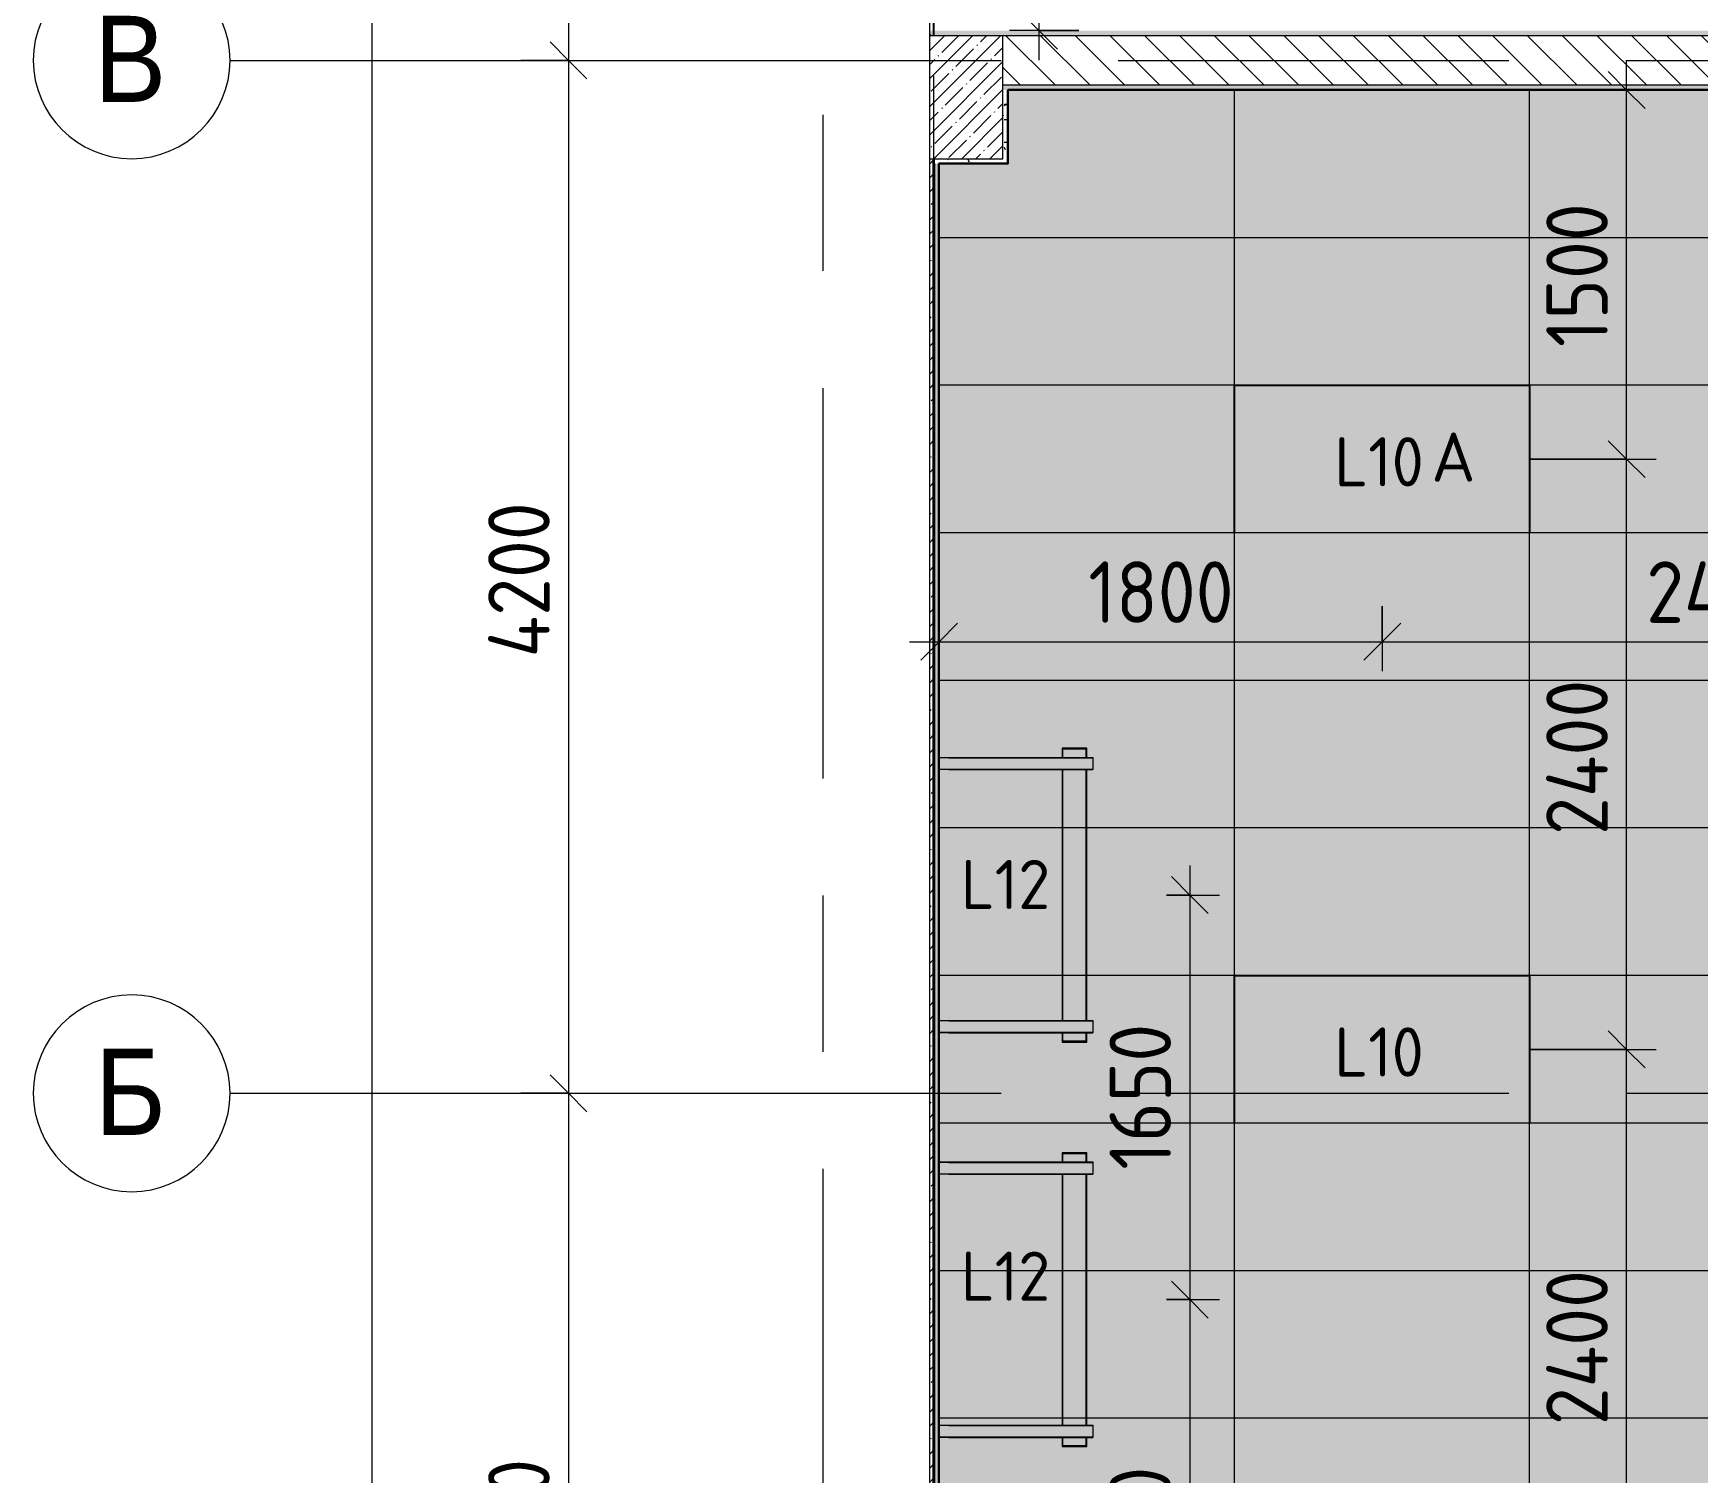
# Model space of a CAD drawing. Header units: millimetres. Extents: x 35098 to 231722, y -8553 to 29000.
# Drawn here: x 35098 to 41865, y 2057 to 7910 of the extents above; entities that cross this region are included whole.
import ezdxf

# ---------------------------------------------------------------- set-up
doc = ezdxf.new("R2010")
doc.units = ezdxf.units.MM
doc.linetypes.add('Осевая', pattern=[3175, 635, -476.25, 1587.5, -476.25])
for name, color, linetype, lineweight in [('A-ANNO-DIMS', 7, 'Continuous', 9), ('A-ANNO-DIMS-100', 7, 'Continuous', 9), ('A-CLNG-PATT', 7, 'Continuous', 9), ('A-DETL-GENF', 7, 'Continuous', 9), ('A-WALL', 7, 'Continuous', 9), ('E-LITE-EQPM-IDEN', 7, 'Continuous', 9), ('I-WALL', 7, 'Continuous', 9), ('S-COLS', 7, 'Continuous', 9), ('Оси', 7, 'Continuous', 9), ('Оси-1', 7, 'Continuous', 20), ('Оси-2', 7, 'Осевая', 9)]:
    doc.layers.add(name, color=color, linetype=linetype, lineweight=lineweight)
for name, color, linetype, lineweight, true_color in [('A-ANNO-NOTE', 1, 'Continuous', 9, 0xff0000), ('A-CLNG-1', 7, 'Continuous', 9, 0xc0c0c0), ('A-WALL-1', 7, 'Continuous', 25, 0x3c3c3c), ('A-WALL-3', 7, 'Continuous', 35, 0x3c3c3c), ('A-WALL-FNSH-2', 7, 'Continuous', 13, 0x3c3c3c), ('E-LITE-EQPM-1', 1, 'Continuous', 9, 0xff0000), ('G-ANNO-TEXT-1', 1, 'Continuous', 9, 0xff0000)]:
    doc.layers.add(name, color=color, linetype=linetype, lineweight=lineweight, true_color=true_color)
doc.styles.add('Arial', font='arial.ttf', dxfattribs={"width": 0.9, "height": 350})
doc.styles.add('GOST Common', font='GOST_Common.ttf', dxfattribs={"height": 200})
doc.styles.add('ISOCPEUR', font='isocpeur.ttf', dxfattribs={"width": 0.9, "height": 250})
doc.styles.add('ISOCPEUR_1', font='isocpeur.ttf', dxfattribs={"height": 200})
doc.dimstyles.new('ISO-2_5_0_9К_БОЛЬШОЙ', dxfattribs={"dimscale": 304.8, "dimtxt": 248.995294, "dimasz": 0.492126, "dimexe": 0.393701, "dimexo": 0.984252, "dimgap": 0, "dimtad": 1, "dimdec": 0, "dimrnd": 10, "dimzin": 0, "dimdsep": 46, "dimtxsty": 'ISOCPEUR', "dimblk1": 'OBLIQUE', "dimblk2": 'OBLIQUE', "dimsah": 1, "dimcen": 0.09, "dimdle": 0.393701, "dimazin": 0, "dimtfac": 1, "dimtdec": 4, "dimtix": 1, "dimtmove": 0, "dimatfit": 3, "dimfxl": 1, "dimtvp": 1, "dimtolj": 1, "dimtzin": 0, "dimarcsym": 2})
doc.dimstyles.new('ISO-2_5_0_9К_БОЛЬШОЙ_1', dxfattribs={"dimscale": 304.8, "dimtxt": 248.995294, "dimasz": 0.492126, "dimexe": 0.393701, "dimexo": 0.984252, "dimgap": 0, "dimtad": 1, "dimdec": 0, "dimrnd": 10, "dimzin": 0, "dimdsep": 46, "dimtxsty": 'ISOCPEUR', "dimblk1": 'OBLIQUE', "dimblk2": 'OBLIQUE', "dimsah": 1, "dimcen": 0.09, "dimdle": 0.393701, "dimazin": 0, "dimtfac": 1, "dimtdec": 4, "dimtix": 1, "dimtmove": 2, "dimatfit": 3, "dimfxl": 1, "dimtvp": 1, "dimtolj": 1, "dimtzin": 0, "dimarcsym": 2})
pattern_1 = [(0, (0, 0), (121.92, 30.48), [10.058, -81.382, 10.058, -81.382, -487.68]), (0, (0, 0), (121.92, 30.48), [-182.88, 10.058, -172.822, 10.058, -81.382, -213.36]), (0, (0, 0), (121.92, 30.48), [-457.2, 10.058, -50.902, 10.058, -142.342]), (120, (45.72, 15.24), (-87.356454, 90.345817), [10.058, -81.382, 10.058, -81.382, -487.68]), (120, (45.72, 15.24), (-87.356454, 90.345817), [-182.88, 10.058, -172.822, 10.058, -81.382, -213.36]), (120, (45.72, 15.24), (-87.356454, 90.345817), [-457.2, 10.058, -50.902, 10.058, -142.342]), (240, (60.96, 76.2), (-34.563546, -120.825817), [10.058, -81.382, 10.058, -81.382, -487.68]), (240, (60.96, 76.2), (-34.563546, -120.825817), [-182.88, 10.058, -172.822, 10.058, -81.382, -213.36]), (240, (60.96, 76.2), (-34.563546, -120.825817), [-457.2, 10.058, -50.902, 10.058, -142.342])]

# ---------------------------------------------------------------- blocks, each defined once
blk = doc.blocks.new('BSC_Колонна _Прямоугольная - 500х500-23286270-План расстановки осветительного оборудования 2 этажа в осях 12-23')
at = {"layer": 'S-COLS'}
h = blk.add_hatch(dxfattribs=at)
h.set_pattern_fill('FP_1', color=256, style=0, pattern_type=2)
h.set_pattern_definition([(45, (-38790, -7650), (-57.02463, 57.02463), []), (45, (-38732.975, -7650), (-57.02463, 57.02463), [100.806, -20.161, 3.353, -16.808])])
h.paths.add_polyline_path([(-47.3, -250), (250, -250), (250, 250), (-47.3, 250), (-47.3, 212.6)])
for p, q in [((250, 250), (-47.3, 250)), ((250, -250), (250, 250)), ((-47.3, -250), (250, -250))]:
    blk.add_line(p, q, dxfattribs=at)
blk = doc.blocks.new('E220 IP40 _школа доски 1195-100 IP40 аналог 1-36_ - V1-E0-00270-60000-4001839 _ V2-A0-PR00-00_2_0017_25 _Призма стандарт_-27752235-План расстановки осветительного оборудования 2 этажа в осях 12-23')
at = {"layer": 'E-LITE-EQPM-1'}
for p, q in [((38781, 4966), (38781, 4916)), ((38781, 4966), (38821, 4966)), ((38783, 4918), (38783, 4964)), ((38821, 4964), (38783, 4964)), ((38821, 4966), (39406, 4966)), ((38821, 4964), (38821, 4966)), ((38821, 4964), (39406, 4964)), ((39381, 5003.5), (39281, 5003.5)), ((39281, 5003.5), (39281, 4966)), ((39379, 5000.5), (39283, 5000.5)), ((39283, 5000.5), (39283, 4966)), ((39283, 4966), (39283, 5000.5)), ((39283, 5000.5), (39379, 5000.5)), ((39379, 4966), (39379, 5000.5)), ((39379, 5000.5), (39379, 4966)), ((39381, 4966), (39381, 5003.5)), ((39406, 4966), (39406, 4964)), ((39406, 4964), (39406, 4918)), ((38821, 4916), (38781, 4916)), ((38783, 4918), (38821, 4918)), ((38821, 4918), (39406, 4918)), ((38821, 4916), (38821, 4918)), ((38821, 4916), (39406, 4916)), ((39281, 4916), (39281, 3896)), ((39283, 4916), (39283, 3896)), ((39283, 3896), (39283, 4916)), ((39379, 3896), (39379, 4916)), ((39379, 4916), (39379, 3896)), ((39381, 3896), (39381, 4916)), ((39406, 4918), (39406, 4916)), ((38781, 3896), (38781, 3846)), ((38781, 3896), (38821, 3896)), ((38783, 3848), (38783, 3894)), ((38821, 3894), (38783, 3894)), ((38821, 3896), (39406, 3896)), ((38821, 3894), (38821, 3896)), ((38821, 3894), (39406, 3894)), ((39406, 3896), (39406, 3894)), ((39406, 3894), (39406, 3848)), ((38821, 3846), (38781, 3846)), ((38783, 3848), (38821, 3848)), ((38821, 3848), (39406, 3848)), ((38821, 3846), (38821, 3848)), ((38821, 3846), (39406, 3846)), ((39281, 3846), (39281, 3808.5)), ((39281, 3808.5), (39381, 3808.5)), ((39283, 3846), (39283, 3811.5)), ((39283, 3811.5), (39283, 3846)), ((39283, 3811.5), (39379, 3811.5)), ((39379, 3811.5), (39283, 3811.5)), ((39379, 3811.5), (39379, 3846)), ((39379, 3846), (39379, 3811.5)), ((39381, 3808.5), (39381, 3846)), ((39406, 3848), (39406, 3846))]:
    blk.add_line(p, q, dxfattribs=at)
blk = doc.blocks.new('E220 IP40 _школа доски 1195-100 IP40 аналог 1-36_ - V1-E0-00270-60000-4001839 _ V2-A0-PR00-00_2_0017_25 _Призма стандарт_-V48-План расстановки осветительного оборудования 2 этажа в осях 12-23')
at = {"layer": 'E-LITE-EQPM-1'}
for p, q in [((38781, 3321), (38781, 3271)), ((38781, 3321), (38821, 3321)), ((38783, 3273), (38783, 3319)), ((38821, 3319), (38783, 3319)), ((38821, 3321), (39406, 3321)), ((38821, 3319), (38821, 3321)), ((38821, 3319), (39406, 3319)), ((39381, 3358.5), (39281, 3358.5)), ((39281, 3358.5), (39281, 3321)), ((39379, 3355.5), (39283, 3355.5)), ((39283, 3355.5), (39283, 3321)), ((39283, 3321), (39283, 3355.5)), ((39283, 3355.5), (39379, 3355.5)), ((39379, 3321), (39379, 3355.5)), ((39379, 3355.5), (39379, 3321)), ((39381, 3321), (39381, 3358.5)), ((39406, 3321), (39406, 3319)), ((39406, 3319), (39406, 3273)), ((38821, 3271), (38781, 3271)), ((38783, 3273), (38821, 3273)), ((38821, 3273), (39406, 3273)), ((38821, 3271), (38821, 3273)), ((38821, 3271), (39406, 3271)), ((39281, 3271), (39281, 2251)), ((39283, 3271), (39283, 2251)), ((39283, 2251), (39283, 3271)), ((39379, 2251), (39379, 3271)), ((39379, 3271), (39379, 2251)), ((39381, 2251), (39381, 3271)), ((39406, 3273), (39406, 3271)), ((38781, 2251), (38781, 2201)), ((38781, 2251), (38821, 2251)), ((38783, 2203), (38783, 2249)), ((38821, 2249), (38783, 2249)), ((38821, 2251), (39406, 2251)), ((38821, 2249), (38821, 2251)), ((38821, 2249), (39406, 2249)), ((39406, 2251), (39406, 2249)), ((39406, 2249), (39406, 2203)), ((38821, 2201), (38781, 2201)), ((38783, 2203), (38821, 2203)), ((38821, 2203), (39406, 2203)), ((38821, 2201), (38821, 2203)), ((38821, 2201), (39406, 2201)), ((39281, 2201), (39281, 2163.5)), ((39283, 2201), (39283, 2166.5)), ((39283, 2166.5), (39283, 2201)), ((39283, 2166.5), (39379, 2166.5)), ((39379, 2166.5), (39283, 2166.5)), ((39379, 2166.5), (39379, 2201)), ((39379, 2201), (39379, 2166.5)), ((39381, 2163.5), (39381, 2201)), ((39406, 2203), (39406, 2201)), ((39281, 2163.5), (39381, 2163.5))]:
    blk.add_line(p, q, dxfattribs=at)
blk = doc.blocks.new('DET_L_Линия разрыва - М100-30654842-План расстановки осветительного оборудования 2 этажа в осях 12-23')
at = {"layer": 'A-DETL-GENF'}
blk.add_line((24079.7, 0), (12339.9, 0), dxfattribs=at)
blk = doc.blocks.new('Ось сетки - D8-29747960-План расстановки осветительного оборудования 2 этажа в осях 12-23')
at = {"layer": 'Оси-1'}
for start, end in [(360, 180), (180, 360)]:
    blk.add_arc((0, 0), 4, start, end, dxfattribs=at)
blk = doc.blocks.new('DIMBLOCK10-План расстановки осветительного оборудования 2 этажа в осях 12-23')
at = {"layer": 'A-ANNO-DIMS-100', "lineweight": 20}
for p, q in [((37274.3, 10500), (37199.3, 10575)), ((37274.3, 10500), (37349.3, 10425)), ((37274.3, 7800), (37199.3, 7875)), ((37274.3, 7800), (37349.3, 7725))]:
    blk.add_line(p, q, dxfattribs=at)
at = {"layer": 'A-ANNO-DIMS-100'}
for p, q in [((37080.3, 10500), (37394.3, 10500)), ((37274.3, 10500), (37080.3, 10500)), ((37274.3, 10500), (37274.3, 7800)), ((37080.3, 7800), (37394.3, 7800)), ((37274.3, 7800), (37080.3, 7800))]:
    blk.add_line(p, q, dxfattribs=at)
at = {"layer": 'A-ANNO-DIMS-100', "color": 0, "insert": (36947.7, 8834), "char_height": 250, "width": 758.478, "attachment_point": 1, "rotation": 90, "line_spacing_factor": 1.149209, "style": 'ISOCPEUR'}
blk.add_mtext('2700', dxfattribs=at)
blk = doc.blocks.new('_Oblique')
at = {"color": 0, "linetype": 'ByBlock', "lineweight": -2}
blk.add_line((-0.5, -0.5), (0.5, 0.5), dxfattribs=at)
blk = doc.blocks.new('DIMBLOCK11-План расстановки осветительного оборудования 2 этажа в осях 12-23')
at = {"layer": 'A-ANNO-DIMS-100', "lineweight": 20}
for p, q in [((37274.3, 7800), (37199.3, 7875)), ((37274.3, 7800), (37349.3, 7725)), ((37274.3, 3600), (37199.3, 3675)), ((37274.3, 3600), (37349.3, 3525))]:
    blk.add_line(p, q, dxfattribs=at)
at = {"layer": 'A-ANNO-DIMS-100'}
for p, q in [((37080.3, 7800), (37394.3, 7800)), ((37274.3, 7800), (37080.3, 7800)), ((37274.3, 7800), (37274.3, 3600)), ((37080.3, 3600), (37394.3, 3600)), ((37274.3, 3600), (37080.3, 3600))]:
    blk.add_line(p, q, dxfattribs=at)
at = {"layer": 'A-ANNO-DIMS-100', "color": 0, "insert": (36947.7, 5372), "char_height": 250, "width": 787.208, "attachment_point": 1, "rotation": 90, "line_spacing_factor": 1.149209, "style": 'ISOCPEUR'}
blk.add_mtext('4200', dxfattribs=at)
blk = doc.blocks.new('DIMBLOCK12-План расстановки осветительного оборудования 2 этажа в осях 12-23')
at = {"layer": 'A-ANNO-DIMS-100', "lineweight": 20}
for p, q in [((37274.3, 3600), (37199.3, 3675)), ((37274.3, 3600), (37349.3, 3525)), ((37274.3, 0), (37199.3, 75)), ((37274.3, 0), (37349.3, -75))]:
    blk.add_line(p, q, dxfattribs=at)
at = {"layer": 'A-ANNO-DIMS-100'}
for p, q in [((37080.3, 3600), (37394.3, 3600)), ((37274.3, 3600), (37080.3, 3600)), ((37274.3, 3600), (37274.3, -120)), ((37080.3, 0), (37394.3, 0)), ((37274.3, 0), (37080.3, 0))]:
    blk.add_line(p, q, dxfattribs=at)
at = {"layer": 'A-ANNO-DIMS-100', "color": 0, "insert": (36947.7, 1484), "char_height": 250, "width": 758.478, "attachment_point": 1, "rotation": 90, "line_spacing_factor": 1.149209, "style": 'ISOCPEUR'}
blk.add_mtext('3600', dxfattribs=at)
blk = doc.blocks.new('DIMBLOCK13-План расстановки осветительного оборудования 2 этажа в осях 12-23')
at = {"layer": 'A-ANNO-DIMS-100', "lineweight": 20}
for p, q in [((36474.3, 27000), (36399.3, 27075)), ((36474.3, 27000), (36549.3, 26925)), ((36474.3, 0), (36399.3, 75)), ((36474.3, 0), (36549.3, -75))]:
    blk.add_line(p, q, dxfattribs=at)
at = {"layer": 'A-ANNO-DIMS-100'}
for p, q in [((36474.3, 27120), (36474.3, -120)), ((36280.3, 27000), (36594.3, 27000)), ((36474.3, 27000), (36280.3, 27000)), ((36280.3, 0), (36594.3, 0)), ((36474.3, 0), (36280.3, 0))]:
    blk.add_line(p, q, dxfattribs=at)
at = {"layer": 'A-ANNO-DIMS-100', "color": 0, "insert": (36147.7, 13572), "char_height": 250, "width": 948.097, "attachment_point": 1, "rotation": 90, "line_spacing_factor": 1.149209, "style": 'ISOCPEUR'}
blk.add_mtext('27000', dxfattribs=at)
blk = doc.blocks.new('DIMBLOCK110-План расстановки осветительного оборудования 2 этажа в осях 12-23')
at = {"layer": 'A-ANNO-DIMS-100', "lineweight": 20}
for p, q in [((39800.2, 4406), (39725.2, 4481)), ((39800.2, 4406), (39875.2, 4331)), ((39800.2, 2761), (39725.2, 2836)), ((39800.2, 2761), (39875.2, 2686))]:
    blk.add_line(p, q, dxfattribs=at)
at = {"layer": 'A-ANNO-DIMS-100'}
for p, q in [((39800.2, 4526), (39800.2, 2761)), ((39706, 4406), (39920.2, 4406)), ((39800.2, 4406), (39706, 4406)), ((39706, 2761), (39920.2, 2761)), ((39800.2, 2761), (39706, 2761))]:
    blk.add_line(p, q, dxfattribs=at)
at = {"layer": 'A-ANNO-DIMS-100', "color": 0, "insert": (39473.6, 3289), "char_height": 250, "width": 706.764, "attachment_point": 1, "rotation": 90, "line_spacing_factor": 1.149209, "style": 'ISOCPEUR'}
blk.add_mtext('1650', dxfattribs=at)
blk = doc.blocks.new('DIMBLOCK111-План расстановки осветительного оборудования 2 этажа в осях 12-23')
at = {"layer": 'A-ANNO-DIMS-100', "lineweight": 20}
for p, q in [((39800.2, 2761), (39725.2, 2836)), ((39800.2, 2761), (39875.2, 2686)), ((39800.2, 800), (39725.2, 875)), ((39800.2, 800), (39875.2, 725))]:
    blk.add_line(p, q, dxfattribs=at)
at = {"layer": 'A-ANNO-DIMS-100'}
for p, q in [((39706, 2761), (39920.2, 2761)), ((39800.2, 2761), (39706, 2761)), ((39800.2, 2761), (39800.2, 680)), ((39646.1, 800), (39920.2, 800)), ((39800.2, 800), (39646.1, 800))]:
    blk.add_line(p, q, dxfattribs=at)
at = {"layer": 'A-ANNO-DIMS-100', "color": 0, "insert": (39473.6, 1486), "char_height": 250, "width": 706.764, "attachment_point": 1, "rotation": 90, "line_spacing_factor": 1.149209, "style": 'ISOCPEUR'}
blk.add_mtext('1960', dxfattribs=at)
blk = doc.blocks.new('DIMBLOCK120-План расстановки осветительного оборудования 2 этажа в осях 12-23')
at = {"layer": 'A-ANNO-DIMS-100', "lineweight": 20}
for p, q in [((39186.9, 9065.5), (39111.9, 9140.5)), ((39186.9, 9065.5), (39261.9, 8990.5)), ((39186.9, 7921), (39111.9, 7996)), ((39186.9, 7921), (39261.9, 7846))]:
    blk.add_line(p, q, dxfattribs=at)
at = {"layer": 'A-ANNO-DIMS-100'}
for p, q in [((39167.3, 9065.5), (39306.9, 9065.5)), ((39186.9, 9065.5), (39167.3, 9065.5)), ((39186.9, 9065.5), (39186.9, 7801)), ((39349.5, 7921), (39066.9, 7921)), ((39186.9, 7921), (39349.5, 7921))]:
    blk.add_line(p, q, dxfattribs=at)
at = {"layer": 'A-ANNO-DIMS-100', "color": 0, "insert": (38860.3, 8277.8), "char_height": 250, "width": 517.144, "attachment_point": 1, "rotation": 90, "line_spacing_factor": 1.149209, "style": 'ISOCPEUR'}
blk.add_mtext('1/2', dxfattribs=at)
blk = doc.blocks.new('DIMBLOCK156-План расстановки осветительного оборудования 2 этажа в осях 12-23')
at = {"layer": 'A-ANNO-DIMS-100'}
for p, q in [((38781, 5242.2), (38781, 5556.1)), ((40582.5, 5581.1), (40582.5, 5316.1)), ((40582.5, 5436.1), (40582.5, 5581.1)), ((38661, 5436.1), (40582.5, 5436.1)), ((38781, 5436.1), (38781, 5242.2))]:
    blk.add_line(p, q, dxfattribs=at)
at = {"layer": 'A-ANNO-DIMS-100', "lineweight": 20}
for p, q in [((38781, 5436.1), (38856, 5511.1)), ((40582.5, 5436.1), (40657.5, 5511.1)), ((38781, 5436.1), (38706, 5361.1)), ((40582.5, 5436.1), (40507.5, 5361.1))]:
    blk.add_line(p, q, dxfattribs=at)
at = {"layer": 'A-ANNO-DIMS-100', "color": 0, "insert": (39387.3, 5762.8), "char_height": 250, "width": 706.764, "attachment_point": 1, "line_spacing_factor": 1.149209, "style": 'ISOCPEUR'}
blk.add_mtext('1800', dxfattribs=at)
blk = doc.blocks.new('DIMBLOCK157-План расстановки осветительного оборудования 2 этажа в осях 12-23')
at = {"layer": 'A-ANNO-DIMS-100'}
for p, q in [((42982.5, 5878.6), (42982.5, 5316.1)), ((42982.5, 5436.1), (42982.5, 5878.6)), ((40582.5, 5581.1), (40582.5, 5316.1)), ((40582.5, 5436.1), (40582.5, 5581.1)), ((40582.5, 5436.1), (42982.5, 5436.1))]:
    blk.add_line(p, q, dxfattribs=at)
at = {"layer": 'A-ANNO-DIMS-100', "lineweight": 20}
for p, q in [((40582.5, 5436.1), (40657.5, 5511.1)), ((42982.5, 5436.1), (43057.5, 5511.1)), ((40582.5, 5436.1), (40507.5, 5361.1)), ((42982.5, 5436.1), (42907.5, 5361.1))]:
    blk.add_line(p, q, dxfattribs=at)
at = {"layer": 'A-ANNO-DIMS-100', "color": 0, "insert": (41655.5, 5762.8), "char_height": 250, "width": 787.208, "attachment_point": 1, "line_spacing_factor": 1.149209, "style": 'ISOCPEUR'}
blk.add_mtext('2400', dxfattribs=at)
blk = doc.blocks.new('DIMBLOCK161-План расстановки осветительного оборудования 2 этажа в осях 12-23')
at = {"layer": 'A-ANNO-DIMS-100', "lineweight": 20}
for p, q in [((41576.1, 3778.6), (41501.1, 3853.6)), ((41576.1, 3778.6), (41651.1, 3703.6)), ((41576.1, 1378.6), (41501.1, 1453.6)), ((41576.1, 1378.6), (41651.1, 1303.6))]:
    blk.add_line(p, q, dxfattribs=at)
at = {"layer": 'A-ANNO-DIMS-100'}
for p, q in [((41180, 3778.6), (41696.1, 3778.6)), ((41576.1, 3778.6), (41180, 3778.6)), ((41576.1, 1378.6), (41576.1, 3778.6)), ((41180, 1378.6), (41696.1, 1378.6)), ((41576.1, 1378.6), (41180, 1378.6))]:
    blk.add_line(p, q, dxfattribs=at)
at = {"layer": 'A-ANNO-DIMS-100', "color": 0, "insert": (41249.4, 2250.6), "char_height": 250, "width": 787.208, "attachment_point": 1, "rotation": 90, "line_spacing_factor": 1.149209, "style": 'ISOCPEUR'}
blk.add_mtext('2400', dxfattribs=at)
blk = doc.blocks.new('DIMBLOCK162-План расстановки осветительного оборудования 2 этажа в осях 12-23')
at = {"layer": 'A-ANNO-DIMS-100', "lineweight": 20}
for p, q in [((41576.1, 6178.6), (41501.1, 6253.6)), ((41576.1, 6178.6), (41651.1, 6103.6)), ((41576.1, 3778.6), (41501.1, 3853.6)), ((41576.1, 3778.6), (41651.1, 3703.6))]:
    blk.add_line(p, q, dxfattribs=at)
at = {"layer": 'A-ANNO-DIMS-100'}
for p, q in [((41180, 6178.6), (41696.1, 6178.6)), ((41576.1, 6178.6), (41180, 6178.6)), ((41576.1, 3778.6), (41576.1, 6178.6)), ((41180, 3778.6), (41696.1, 3778.6)), ((41576.1, 3778.6), (41180, 3778.6))]:
    blk.add_line(p, q, dxfattribs=at)
at = {"layer": 'A-ANNO-DIMS-100', "color": 0, "insert": (41249.4, 4650.6), "char_height": 250, "width": 787.208, "attachment_point": 1, "rotation": 90, "line_spacing_factor": 1.149209, "style": 'ISOCPEUR'}
blk.add_mtext('2400', dxfattribs=at)
blk = doc.blocks.new('DIMBLOCK163-План расстановки осветительного оборудования 2 этажа в осях 12-23')
at = {"layer": 'A-ANNO-DIMS-100'}
for p, q in [((41576.1, 6178.6), (41576.1, 7799)), ((41770, 7679), (41456.1, 7679)), ((41576.1, 7679), (41770, 7679)), ((41180, 6178.6), (41696.1, 6178.6)), ((41576.1, 6178.6), (41180, 6178.6))]:
    blk.add_line(p, q, dxfattribs=at)
at = {"layer": 'A-ANNO-DIMS-100', "lineweight": 20}
for p, q in [((41576.1, 7679), (41501.1, 7754)), ((41576.1, 7679), (41651.1, 7604)), ((41576.1, 6178.6), (41501.1, 6253.6)), ((41576.1, 6178.6), (41651.1, 6103.6))]:
    blk.add_line(p, q, dxfattribs=at)
at = {"layer": 'A-ANNO-DIMS-100', "color": 0, "insert": (41249.4, 6634.3), "char_height": 250, "width": 706.764, "attachment_point": 1, "rotation": 90, "line_spacing_factor": 1.149209, "style": 'ISOCPEUR'}
blk.add_mtext('1500', dxfattribs=at)

msp = doc.modelspace()

# ---------------------------------------------------------------- hatches: boundary and pattern name
at = {"layer": 'A-ANNO-NOTE'}
for points in [[(47015.5, 495), (47389, 495), (47389, 7049), (46759, 7049), (46759, 7659), (44211, 7659), (44211, 7049), (42889, 7049), (42889, 7679), (39061, 7679), (39061, 7379), (38781, 7379), (38781, 800), (39310, 800), (39310, 495), (45561, 495)], [(39980.1, 5878.3), (39980.1, 6478.3), (41180.1, 6478.3), (41180.1, 5878.3)], [(41180.1, 3478.3), (39980.1, 3478.3), (39980.1, 4078.3), (41180.1, 4078.3), (41180.1, 3809.1)]]:
    msp.add_hatch(color=256, dxfattribs=at).paths.add_polyline_path(points)
at = {"layer": 'A-CLNG-PATT'}
h = msp.add_hatch(dxfattribs=at)
h.set_pattern_fill('FP_48', color=256, style=0, pattern_type=2)
h.set_pattern_definition([(0, (44781, 7079.5), (0, 600), []), (90, (44781, 7079.5), (-1200, 7e-14), [])])
h.paths.add_polyline_path([(47015.5, 495), (47389, 495), (47389, 7049), (46759, 7049), (46759, 7659), (44211, 7659), (44211, 7049), (42889, 7049), (42889, 7679), (39061, 7679), (39061, 7379), (38781, 7379), (38781, 800), (39310, 800), (39310, 495), (45561, 495)])
h.paths.add_polyline_path([(45980.1, 1078.3), (44780.1, 1078.3), (44780.1, 1678.3), (45980.1, 1678.3), (45980.1, 1492.8)])
h.paths.add_polyline_path([(42380.1, 1078.3), (42380.1, 1678.3), (43580.1, 1678.3), (43580.1, 1078.3), (42652, 1078.3)])
h.paths.add_polyline_path([(39980.1, 1078.3), (39980.1, 1678.3), (41180.1, 1678.3), (41180.1, 1078.3)])
h.paths.add_polyline_path([(45980.1, 3478.3), (44780.1, 3478.3), (44780.1, 4078.3), (45980.1, 4078.3)])
h.paths.add_polyline_path([(42380.1, 3478.3), (42380.1, 4078.3), (43580.1, 4078.3), (43580.1, 3478.3)])
h.paths.add_polyline_path([(41180.1, 3478.3), (39980.1, 3478.3), (39980.1, 4078.3), (41180.1, 4078.3), (41180.1, 3809.1)])
h.paths.add_polyline_path([(44780.1, 5878.3), (44780.1, 6478.3), (45980.1, 6478.3), (45980.1, 5878.3)])
h.paths.add_polyline_path([(42380.1, 5878.3), (42380.1, 6478.3), (43580.1, 6478.3), (43580.1, 5878.3)])
h.paths.add_polyline_path([(39980.1, 5878.3), (39980.1, 6478.3), (41180.1, 6478.3), (41180.1, 5878.3)])
at = {"layer": 'I-WALL'}
h = msp.add_hatch(dxfattribs=at)
h.set_pattern_fill('FP_46', color=256, style=0, pattern_type=2)
h.set_pattern_definition(pattern_1)
h.paths.add_polyline_path([(38760, 7900), (38760, 8000), (38742.7, 8000), (38742.7, 7900)])
h.paths.add_polyline_path([(38760, 10130), (38760, 10230), (38742.7, 10230), (38742.7, 10130)])
h = msp.add_hatch(dxfattribs=at)
h.set_pattern_fill('FP_46', color=256, style=0, pattern_type=2)
h.set_pattern_definition(pattern_1)
h.paths.add_polyline_path([(74750, 7900), (74750, 7920), (38742.7, 7920), (38742.7, 7900), (74650.8, 7900)])
h = msp.add_hatch(dxfattribs=at)
h.set_pattern_fill('FP_19', color=256, style=0, pattern_type=2)
h.set_pattern_definition([(135, (0, 0), (-70.71068, -70.71068), [])])
h.paths.add_polyline_path([(42910, 7700), (42910, 7900), (39040, 7900), (39040, 7700), (42652, 7700)])
h = msp.add_hatch(dxfattribs=at)
h.set_pattern_fill('FP_46', color=256, style=0, pattern_type=2)
h.set_pattern_definition(pattern_1)
h.paths.add_polyline_path([(42910, 7680), (42910, 7700), (39040, 7700), (39040, 7680), (42890, 7680)])
h = msp.add_hatch(dxfattribs=at)
h.set_pattern_fill('FP_46', color=256, style=0, pattern_type=2)
h.set_pattern_definition(pattern_1)
h.paths.add_polyline_path([(39060, 7380), (39060, 7680), (39040, 7680), (39040, 7380)])
h = msp.add_hatch(dxfattribs=at)
h.set_pattern_fill('FP_17', color=256, style=0, pattern_type=2)
h.set_pattern_definition([(45, (0, 0), (-57.02463, 57.02463), []), (45, (57.025, 0), (-57.02463, 57.02463), [100.806, -20.161, 3.353, -16.808])])
h.paths.add_polyline_path([(38760, 410), (38760, 7400), (38742.7, 7400), (38742.7, 410)])
h = msp.add_hatch(dxfattribs=at)
h.set_pattern_fill('FP_46', color=256, style=0, pattern_type=2)
h.set_pattern_definition(pattern_1)
h.paths.add_polyline_path([(39040, 7380), (39040, 7400), (38760, 7400), (38760, 7380), (39015.8, 7380)])
h = msp.add_hatch(dxfattribs=at)
h.set_pattern_fill('FP_46', color=256, style=0, pattern_type=2)
h.set_pattern_definition(pattern_1)
h.paths.add_polyline_path([(38760, 800), (38780, 800), (38780, 7380), (38760, 7380), (38760, 1492.8)])

# ---------------------------------------------------------------- linework, layer by layer
at = {"layer": 'A-ANNO-NOTE'}
for p, q in [((42889, 7679), (39061, 7679)), ((39061, 7679), (39061, 7379)), ((39061, 7379), (38781, 7379)), ((38781, 7379), (38781, 800)), ((39980.1, 5878.3), (39980.1, 6478.3)), ((39980.1, 6478.3), (41180.1, 6478.3)), ((39982.5, 6478.6), (41182.5, 6478.6)), ((39982.5, 5878.6), (39982.5, 6478.6)), ((41180.1, 6478.3), (41180.1, 5878.3)), ((41182.5, 6478.6), (41182.5, 5878.6)), ((41180.1, 5878.3), (39980.1, 5878.3)), ((41182.5, 5878.6), (39982.5, 5878.6)), ((39980.1, 3478.3), (39980.1, 4078.3)), ((39980.1, 4078.3), (41180.1, 4078.3)), ((39982.5, 4078.6), (41182.5, 4078.6)), ((39982.5, 3478.6), (39982.5, 4078.6)), ((41180.1, 4078.3), (41180.1, 3809.1)), ((41182.5, 4078.6), (41182.5, 3478.6)), ((41180.1, 3809.1), (41180.1, 3478.3)), ((41180.1, 3478.3), (39980.1, 3478.3)), ((41182.5, 3478.6), (39982.5, 3478.6))]:
    msp.add_line(p, q, dxfattribs=at)
at = {"layer": 'A-CLNG-1'}
for p, q in [((39980.1, 5878.3), (39980.1, 6478.3)), ((39980.1, 6478.3), (41180.1, 6478.3)), ((41180.1, 6478.3), (41180.1, 5878.3)), ((41180.1, 5878.3), (39980.1, 5878.3)), ((39980.1, 3478.3), (39980.1, 4078.3)), ((39980.1, 4078.3), (41180.1, 4078.3)), ((41180.1, 4078.3), (41180.1, 3478.3)), ((41180.1, 3478.3), (39980.1, 3478.3))]:
    msp.add_line(p, q, dxfattribs=at)
at = {"layer": 'A-WALL'}
for p, q in [((42910, 7900), (39040, 7900)), ((39040, 7700), (42910, 7700)), ((39061, 7680), (39061, 7679))]:
    msp.add_line(p, q, dxfattribs=at)
at = {"layer": 'A-WALL-1'}
for p, q in [((38760, 7900), (38760, 8000)), ((39060, 7380), (39060, 7680)), ((42890, 7680), (39060, 7680)), ((38780, 780), (38780, 7380)), ((39060, 7380), (38780, 7380))]:
    msp.add_line(p, q, dxfattribs=at)
at = {"layer": 'A-WALL-3'}
for p, q in [((38760, 800), (38760, 7400)), ((38760, 7380), (38760, 800))]:
    msp.add_line(p, q, dxfattribs=at)
at = {"layer": 'A-WALL-FNSH-2'}
for p, q in [((39061, 7379), (39061, 7679)), ((39061, 7679), (42890, 7679)), ((38780, 7379), (39061, 7379)), ((38781, 801), (38781, 7380))]:
    msp.add_line(p, q, dxfattribs=at)
at = {"layer": 'Оси'}
for p, q in [((35898.2, 7800), (38398.2, 7800)), ((35898.2, 3600), (38398.2, 3600))]:
    msp.add_line(p, q, dxfattribs=at)
at = {"layer": 'Оси-2'}
for p, q in [((38310, 593.7), (38310, 21277.7)), ((38760, 1863.7), (38760, 12700)), ((38398.2, 7800), (82450, 7800)), ((38398.2, 3600), (82450, 3600))]:
    msp.add_line(p, q, dxfattribs=at)

# ---------------------------------------------------------------- block references
at = {"layer": 'A-DETL-GENF', "rotation": 270.0000000000003}
msp.add_blockref('DET_L_Линия разрыва - М100-30654842-План расстановки осветительного оборудования 2 этажа в осях 12-23', (38742.7, 23799.7), dxfattribs=at)
at = {"layer": 'E-LITE-EQPM-1'}
for name in ['E220 IP40 _школа доски 1195-100 IP40 аналог 1-36_ - V1-E0-00270-60000-4001839 _ V2-A0-PR00-00_2_0017_25 _Призма стандарт_-27752235-План расстановки осветительного оборудования 2 этажа в осях 12-23', 'E220 IP40 _школа доски 1195-100 IP40 аналог 1-36_ - V1-E0-00270-60000-4001839 _ V2-A0-PR00-00_2_0017_25 _Призма стандарт_-V48-План расстановки осветительного оборудования 2 этажа в осях 12-23']:
    msp.add_blockref(name, (0, 0), dxfattribs=at)
at = {"layer": 'S-COLS'}
msp.add_blockref('BSC_Колонна _Прямоугольная - 500х500-23286270-План расстановки осветительного оборудования 2 этажа в осях 12-23', (38790, 7650), dxfattribs=at)
at = {"layer": 'Оси-1', "xscale": 99.99999999999993, "yscale": 99.99999999999993, "zscale": 99.99999999999993, "rotation": 269.9999999999994}
for p in [(35498.2, 7800), (35498.2, 3600)]:
    msp.add_blockref('Ось сетки - D8-29747960-План расстановки осветительного оборудования 2 этажа в осях 12-23', p, dxfattribs=at)

# ---------------------------------------------------------------- texts
at = {"layer": 'E-LITE-EQPM-IDEN', "char_height": 200, "width": 472.996, "attachment_point": 1, "style": 'GOST Common'}
for s, insert in [('L10', (40387.9, 6267.9)), ('L12', (38869.4, 4549.1)), ('L10', (40387.9, 3867.9)), ('L12', (38869.4, 2956.4))]:
    msp.add_mtext(s, dxfattribs=dict(at, insert=insert))
at = {"layer": 'G-ANNO-TEXT-1', "insert": (40781.8, 6287), "char_height": 200, "width": 224.472, "attachment_point": 1, "style": 'ISOCPEUR_1'}
msp.add_mtext('\\fISOCPEUR|b0|i0|c204|p34|;А', dxfattribs=at)
at = {"layer": 'Оси', "char_height": 350, "attachment_point": 1, "style": 'Arial'}
for s, insert, width in [('\\fArial|b0|i0|c204|p34|;\\W.9;В', (35345.4, 7981), 360.759), ('\\fArial|b0|i0|c204|p34|;\\W.9;Б', (35348.6, 3781), 353.544)]:
    msp.add_mtext(s, dxfattribs=dict(at, insert=insert, width=width))

# ---------------------------------------------------------------- dimensions: what is measured, and where the dimension line sits
at = {"layer": 'A-ANNO-DIMS'}
dim = msp.add_linear_dim(base=(36474.3, 0), p1=(36580.3, 27000), p2=(36580.3, 0), angle=90, dimstyle='ISO-2_5_0_9К_БОЛЬШОЙ_1', override={"dimpost": '<>', "dimfxl": 26999.999823}, dxfattribs=at)
dim.commit()
dim.dimension.update_dxf_attribs({"geometry": 'DIMBLOCK13-План расстановки осветительного оборудования 2 этажа в осях 12-23', "text_midpoint": (36314.3, 14046), "dimtype": 160, "text_rotation": 90})
for base, p1, p2, override, picture, middle in [((37274.3, 7800), (37380.3, 10500), (37380.3, 7800), {"dimpost": '<>', "dimfxl": 2700}, 'DIMBLOCK10-План расстановки осветительного оборудования 2 этажа в осях 12-23', (37149.3, 9150)), ((37274.3, 3600), (37380.3, 7800), (37380.3, 3600), {"dimpost": '<>', "dimfxl": 4200}, 'DIMBLOCK11-План расстановки осветительного оборудования 2 этажа в осях 12-23', (37149.3, 5700)), ((41576.1, 7679), (40880, 6178.6), (41470, 7679), {"dimpost": '<>', "dimfxl": 1612.172493}, 'DIMBLOCK163-План расстановки осветительного оборудования 2 этажа в осях 12-23', (41451.1, 6928.8)), ((41576.1, 6178.6), (40880, 3778.6), (40880, 6178.6), {"dimpost": '<>', "dimfxl": 2400}, 'DIMBLOCK162-План расстановки осветительного оборудования 2 этажа в осях 12-23', (41451.1, 4978.6)), ((39800.2, 2761), (39406, 4406), (39406, 2761), {"dimpost": '<>', "dimfxl": 1645}, 'DIMBLOCK110-План расстановки осветительного оборудования 2 этажа в осях 12-23', (39675.2, 3583.5)), ((41576.1, 3778.6), (40880, 1378.6), (40880, 3778.6), {"dimpost": '<>', "dimfxl": 2400}, 'DIMBLOCK161-План расстановки осветительного оборудования 2 этажа в осях 12-23', (41451.1, 2578.6)), ((37274.3, 0), (37380.3, 3600), (37380.3, 0), {"dimpost": '<>', "dimfxl": 3600}, 'DIMBLOCK12-План расстановки осветительного оборудования 2 этажа в осях 12-23', (37149.3, 1800)), ((39800.2, 800), (39406, 2761), (39346.1, 800), {"dimpost": '<>', "dimfxl": 1961.910402}, 'DIMBLOCK111-План расстановки осветительного оборудования 2 этажа в осях 12-23', (39675.2, 1780.5))]:
    dim = msp.add_linear_dim(base=base, p1=p1, p2=p2, angle=90, dimstyle='ISO-2_5_0_9К_БОЛЬШОЙ', override=override, dxfattribs=at)
    dim.commit()
    dim.dimension.update_dxf_attribs({"geometry": picture, "text_midpoint": middle})
dim = msp.add_linear_dim(base=(39186.9, 7921), p1=(39467.3, 9065.5), p2=(39049.5, 7921), angle=90, text='1/2', dimstyle='ISO-2_5_0_9К_БОЛЬШОЙ', override={"dimpost": '<>', "dimfxl": 1218.38094}, dxfattribs=at)
dim.commit()
dim.dimension.update_dxf_attribs({"geometry": 'DIMBLOCK120-План расстановки осветительного оборудования 2 этажа в осях 12-23', "text_midpoint": (39061.9, 8493.3)})
dim = msp.add_linear_dim(base=(42982.5, 5436.1), p1=(40582.5, 5881.1), p2=(42982.5, 6178.6), dimstyle='ISO-2_5_0_9К_БОЛЬШОЙ_1', override={"dimpost": '<>', "dimfxl": 2418.36851}, dxfattribs=at)
dim.commit()
dim.dimension.update_dxf_attribs({"geometry": 'DIMBLOCK157-План расстановки осветительного оборудования 2 этажа в осях 12-23', "text_midpoint": (42049.1, 5596.1), "dimtype": 160})
dim = msp.add_linear_dim(base=(40582.5337, 5436.1416), p1=(38781, 5542.2076), p2=(40582.5337, 5881.1498), dimstyle='ISO-2_5_0_9К_БОЛЬШОЙ', override={"dimpost": '<>', "dimfxl": 1833.1409}, dxfattribs=at)
dim.commit()
dim.dimension.update_dxf_attribs({"geometry": 'DIMBLOCK156-План расстановки осветительного оборудования 2 этажа в осях 12-23', "text_midpoint": (39681.7668, 5561.1416)})

doc.saveas('drawing.dxf')
